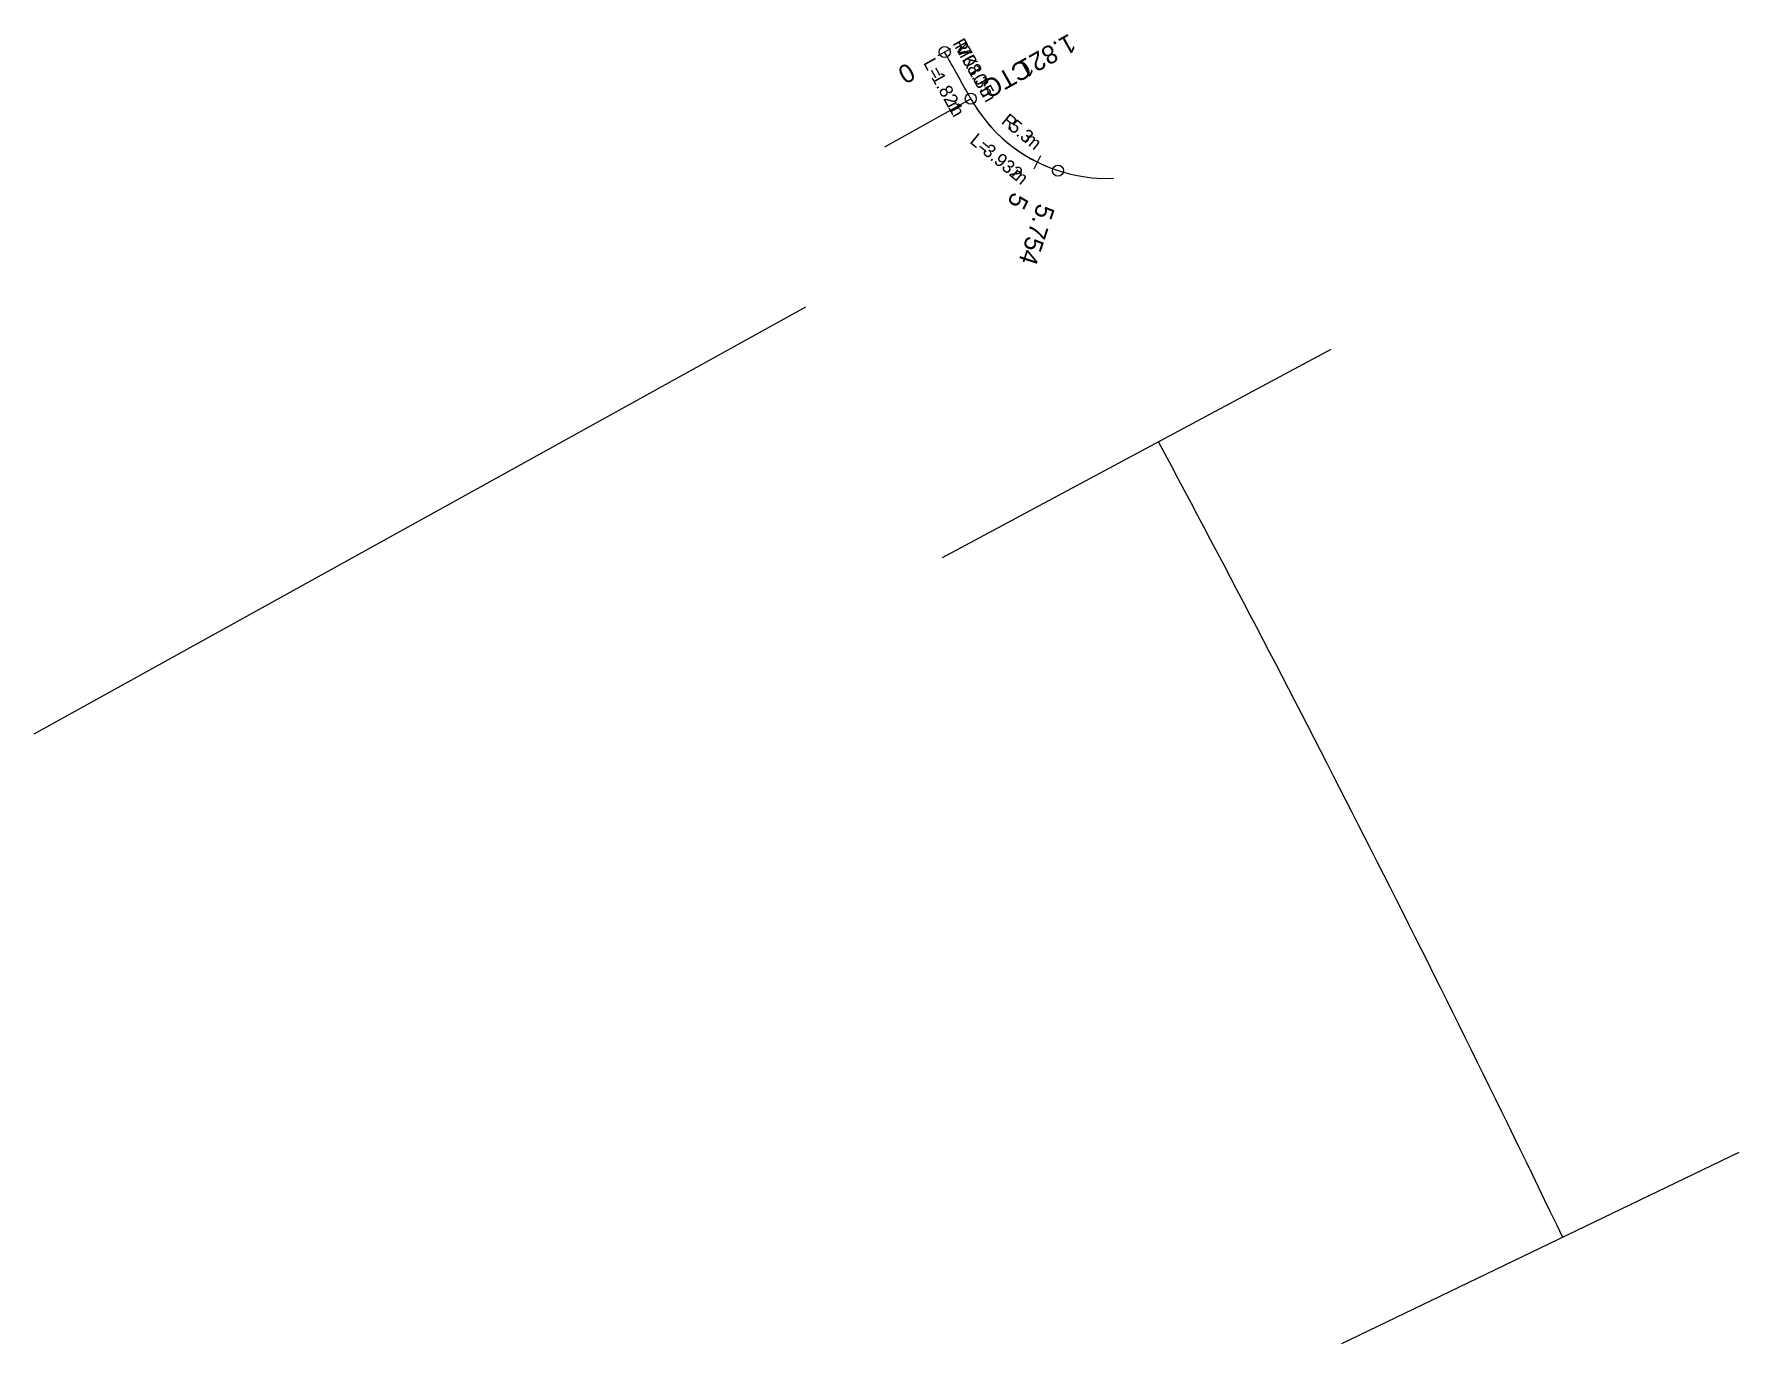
# Model space of a CAD drawing. Extents: x 268605.7 to 268663.7, y 5769757.7 to 5769802.2.
import ezdxf

# ---------------------------------------------------------------- set-up
doc = ezdxf.new("R2010")
doc.units = 0
for name, color, linetype in [('_xref', 7, 'Continuous'), ('CD-EWKS-INTF', 7, 'Continuous'), ('CD-EWKS-LABL', 7, 'Continuous'), ('CD-MISC-MISC', 7, 'Continuous'), ('CD-ROAD-VRGE', 7, 'Continuous'), ('CD-ROAD-WBEM-LHS', 7, 'Continuous'), ('FENCE', 7, 'Continuous'), ('KERB_LIP', 7, 'Continuous'), ('ROAD_SHOULDER_SEALED', 7, 'Continuous')]:
    doc.layers.add(name, color=color, linetype=linetype)

msp = doc.modelspace()

# ---------------------------------------------------------------- linework, layer by layer
at = {"layer": 'CD-EWKS-INTF'}
for p, q in [((268634.665, 5769798.407), (268637.588, 5769800.043)), ((268605.721, 5769778.441), (268631.971, 5769792.966)), ((268649.841, 5769791.509), (268636.616, 5769784.43)), ((268663.719, 5769764.192), (268650.204, 5769757.686))]:
    msp.add_line(p, q, dxfattribs=at)
for centre, radius, start, end in [((268019.478, 5769454.066), 708.35, 29.237219, 29.384551), ((268019.478, 5769454.066), 708.35, 29.237219, 29.384551), ((268642.213, 5769802.632), 5.3, 209.23722, 272.51641), ((268642.213, 5769802.632), 5.3, 209.23722, 251.74766), ((268019.478, 5769454.066), 708.35, 25.705344, 28.160877)]:
    msp.add_arc(centre, radius, start, end, dxfattribs=at)
at = {"layer": 'CD-EWKS-LABL'}
for centre, radius, start, end in [((268019.478, 5769454.066), 708.35, 29.237219, 29.384551), ((268642.213, 5769802.632), 5.3, 209.23722, 251.74766)]:
    msp.add_arc(centre, radius, start, end, dxfattribs=at)
at = {"layer": 'CD-ROAD-WBEM-LHS'}
for p, q in [((268636.478, 5769801.509), (268636.914, 5769801.754)), ((268639.745, 5769797.66), (268639.967, 5769798.108))]:
    msp.add_line(p, q, dxfattribs=at)
at = {"layer": 'ROAD_SHOULDER_SEALED'}
for centre in [(268636.696, 5769801.631), (268637.588, 5769800.043), (268640.553, 5769797.598)]:
    msp.add_circle(centre, 0.188, dxfattribs=at)

# ---------------------------------------------------------------- texts
at = {"layer": '_xref'}
for s, p in [('1.821', (268640.931, 5769802.272)), ('CTC', (268639.416, 5769801.424))]:
    msp.add_text(s, height=0.625, rotation=209.23722, dxfattribs=at).set_placement(p)
at = {"layer": 'CD-MISC-MISC'}
for s, rotation, p in [('R', 299.31089, (268636.958, 5769801.932)), ('708.35', 299.31089, (268637.113, 5769801.657)), ('m', 299.31089, (268637.863, 5769800.321)), ('R', 320.49244, (268638.598, 5769799.229)), ('5.3', 320.49244, (268638.841, 5769799.028)), ('m', 320.49244, (268639.375, 5769798.589))]:
    msp.add_text(s, height=0.45, rotation=rotation, dxfattribs=at).set_placement(p)
at = {"layer": 'CD-ROAD-VRGE'}
for s, rotation, p in [('0', 209.38455, (268635.454, 5769801.29)), ('5', 243.59878, (268639.02, 5769796.904)), ('5.754', 251.74766, (268639.864, 5769796.509))]:
    msp.add_text(s, height=0.625, rotation=rotation, dxfattribs=at).set_placement(p)
at = {"layer": 'FENCE'}
msp.add_text('MK10', height=0.45, rotation=299.38455, dxfattribs=at).set_placement((268637.023, 5769801.815))
at = {"layer": 'KERB_LIP'}
for s, rotation, p in [('L=', 299.31089, (268635.958, 5769801.263)), ('1.821', 299.31089, (268636.232, 5769800.773)), ('m', 299.31089, (268636.77, 5769799.816)), ('L=', 320.49244, (268637.523, 5769798.56)), ('3.932', 320.49244, (268637.956, 5769798.203)), ('m', 320.49244, (268638.922, 5769797.406))]:
    msp.add_text(s, height=0.45, rotation=rotation, dxfattribs=at).set_placement(p)

doc.saveas('drawing.dxf')
